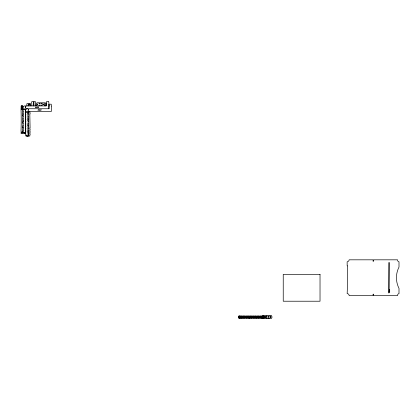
<?xml version="1.0" encoding="UTF-8"?>
<svg xmlns="http://www.w3.org/2000/svg" width="420" height="420" viewBox="0 0 420 420"><rect width="100%" height="100%" fill="white"/><g stroke="black" fill="none" stroke-linecap="round" stroke-linejoin="round"><path stroke-width="0.63" d="M242.965 317.788L242.965 318.071L243.532 317.788M265.267 317.168C264.768 315.52 263.818 318.271 265.225 317.279C264.569 318.281 264.033 315.903 265.246 316.964M249.732 318.071L250.304 317.788M256.499 318.071L257.077 317.788M389.629 290.43C389.408 290.02 388.873 291.149 389.666 291.023C388.894 290.504 389.844 289.826 389.471 290.598M22.99 113.342L22.706 113.626L22.99 117.296M28.103 113.075L27.82 113.358L28.103 113.642M25.546 113.62L25.263 117.285L25.83 117.569L25.83 116.408L25.546 116.408M22.99 115.033L22.706 115.316L22.99 115.6M25.546 115.311L25.263 115.595L25.546 115.878M28.103 118.151L27.82 118.435L28.103 122.105M25.546 119.9L25.83 119.9L25.83 118.734L25.263 118.981L25.546 122.651M22.99 120.11L22.706 123.779L23.273 124.037L23.273 122.876L22.99 122.876M28.103 119.847L27.82 120.13L28.103 120.414M25.546 120.388L25.263 120.671L25.546 120.955M22.99 121.8L22.706 122.084L22.99 122.372M28.103 124.388L28.387 124.388L28.387 123.223L27.82 123.517L28.103 127.181M22.99 126.367L23.273 126.367L23.273 125.202L22.706 125.47L22.99 129.139M28.103 124.924L27.82 125.207L28.103 125.491M25.546 125.47L25.263 125.753L25.546 129.423M22.99 126.877L22.706 127.16L22.99 127.444M25.546 127.16L25.263 127.444L25.546 127.727M28.103 130.001L27.82 130.284L28.103 133.954M28.103 131.696L27.82 131.98L28.103 132.263M248.047 316.365L248.047 316.082L248.614 316.365M248.614 317.788L248.042 318.071L248.047 317.788M28.754 104.087L29.038 103.635L30.461 103.635L30.744 104.087L30.461 105.903M28.754 104.501L28.471 104.969L29.038 104.995L28.471 103.567L27.053 103.567L26.77 104.034L27.053 105.903M48.983 106.024L49.266 105.394L48.699 105.378L48.699 104.323L48.983 104.323L48.699 101.362L47.218 101.362A0.793 0.793 0 0 0 46.426 102.155L46.709 102.553L46.426 103.183L46.709 105.698L46.426 105.903L24.832 105.903A1.843 1.843 0 0 0 22.99 107.746L22.706 110.239L22.99 110.528M48.983 106.433L48.699 106.433L48.699 108.748M22.99 108.46L22.706 108.46L22.706 107.326L22.99 107.326L22.706 105.62L21.284 105.62L21 107.326L21.284 107.326L21.284 108.46L21 108.46C21.268 116.356 21.284 123.669 21 131.292L21.284 131.292L21 133.324A1.885 1.885 0 0 0 22.99 133.324L22.706 131.292L22.99 131.292M22.99 108.911L23.273 108.911L22.706 111.935L22.99 113.568L23.273 113.568L23.273 114.728L22.99 114.728M22.99 111.237L23.273 111.237L23.273 112.403L22.99 112.403M25.546 111.752L25.83 111.752L25.83 112.917L25.546 112.917M28.103 112.749L28.387 112.749L28.387 111.589M28.103 113.915L28.387 113.915L27.82 116.744L28.103 118.571L28.387 118.571L28.387 119.732L28.103 119.732M25.546 115.243L25.83 115.243L25.83 114.077L25.546 114.077L25.263 112.208L25.546 110.586A1.843 1.843 0 0 1 27.389 108.748M22.99 115.894L23.273 115.894L22.706 118.703L22.99 120.551L23.273 120.551L23.273 121.711L22.99 121.711M28.103 116.24L28.387 116.24L28.387 117.406L28.103 117.406M22.99 118.22L23.273 118.22L23.273 119.385L22.99 119.385M28.103 120.897L28.387 120.897L28.103 123.228M25.546 121.06L25.83 121.06L25.83 122.225L25.546 122.225L25.263 124.058L25.546 125.717L25.83 125.717L25.83 126.882L25.546 126.882M25.546 123.391L25.83 123.391L25.83 124.551L25.546 124.551M28.103 125.554L28.387 125.554L27.82 128.594L28.103 130.205L28.387 130.205L28.387 131.371L28.103 131.371M22.99 127.528L23.273 127.528L22.706 130.547L22.99 132.185A1.423 1.423 0 0 0 24.407 133.607L25.546 133.607L25.83 133.072M28.103 127.88L28.387 127.88L28.387 129.045L28.103 129.045M25.546 128.042L25.83 128.042L25.83 129.208L25.546 129.208L25.263 130.83L25.546 132.699L25.83 132.699M22.99 129.859L23.273 129.859L23.273 131.019L22.99 131.019M25.546 130.373L25.83 130.373L25.546 135.025A1.423 1.423 0 0 0 26.964 136.447L28.103 136.447L28.387 135.912M25.546 131.534L25.83 131.534M25.546 131.576L25.83 131.576M28.103 132.536L28.387 132.536L28.387 133.697L28.103 133.697L28.103 134.862L28.387 134.862M28.103 134.416L28.387 134.416L28.387 136.022L29.81 136.022L29.81 134.862L30.093 134.862L30.093 133.697L29.81 133.697L29.81 132.536L30.093 132.536L30.093 131.371L29.81 131.371L29.81 130.205L30.093 130.205L30.093 129.045L29.81 129.045L29.81 127.88L30.093 127.88L29.81 113.915L30.093 113.915L30.093 112.749L29.81 112.749L29.81 111.589M262.311 318.071L238.781 318.071A1.885 1.885 0 0 1 238.781 316.082L262.311 316.082M262.652 316.082L264.127 316.082M262.311 316.365L238.781 316.365L238.781 316.082M264.206 316.365L263.639 316.082M262.311 317.788L238.781 317.788L238.781 318.071M264.206 317.788L263.639 318.071M265.954 317.788L267.015 318.029L265.96 318.029M268.065 317.788L269.125 318.029L268.07 318.029M262.642 318.071L264.127 318.071M25.546 110.801L25.263 110.518L25.546 108.748L48.983 108.748L49.266 108.539L48.983 104.995A0.793 0.793 0 0 1 49.775 104.202L51.256 104.202L51.256 106.108L51.539 106.108L51.256 111.589L28.103 111.589L27.82 115.049L28.103 115.332M244.661 316.365L244.661 316.082L245.228 316.365M389.545 291.27L389.214 291.743L389.477 291.275M270.464 316.365L270.464 317.788M269.12 317.788L269.12 318.071M267.01 317.788L267.01 318.071M265.062 316.365L265.062 317.788M264.642 316.365L264.642 317.788M263.403 316.365L263.403 317.788M263.12 316.365L263.12 317.788M262.154 316.365L262.154 316.082L261.587 316.365M262.154 317.788L261.576 318.071L261.587 317.788M261.151 316.082L261.151 316.365M261.151 317.788L261.151 318.071M260.463 316.365L260.463 316.082L259.896 316.365M260.463 317.788L259.885 318.071L259.896 317.788M259.985 316.082L259.985 316.365M259.985 317.788L259.985 318.071M258.82 316.082L258.82 316.365M258.82 317.788L258.82 318.071M258.767 316.365L258.767 316.082L258.2 316.365M258.767 317.788L258.195 318.071L258.2 317.788M257.659 316.082L257.659 316.365M257.659 317.788L257.659 318.071M257.077 316.365L257.077 316.082L256.494 316.365M256.494 317.788L256.494 318.071M255.381 316.365L255.381 316.082L254.814 316.365M255.381 317.788L255.381 318.071M255.328 316.082L255.328 316.365M255.328 317.788L254.809 318.071L254.814 317.788M254.168 316.082L254.168 316.365M254.168 317.788L254.168 318.071M253.691 316.365L253.691 316.082L253.124 316.365M253.691 317.788L253.118 318.071L253.124 317.788M253.003 316.082L253.003 316.365M253.003 317.788L253.003 318.071M252 316.365L252 316.082L251.428 316.365M252 317.788L251.422 318.071L251.428 317.788M251.837 316.082L251.837 316.365M251.837 317.788L251.837 318.071M250.677 316.082L250.677 316.365M250.677 317.788L250.677 318.071M250.304 316.365L250.304 316.082L249.737 316.365M249.737 317.788L249.737 318.071M249.512 316.082L249.512 316.365M249.512 317.788L249.512 318.071M248.346 316.082L248.346 316.365M248.346 317.788L248.346 318.071M247.186 316.082L247.186 316.365M247.186 317.788L247.186 318.071M246.918 316.365L246.918 316.082L246.351 316.365M246.918 317.788L246.351 318.071L246.351 317.788M246.02 316.082L246.02 316.365M246.02 317.788L246.02 318.071M245.228 317.788L244.655 318.071L244.661 317.788M244.855 316.082L244.855 316.365M244.855 317.788L244.855 318.071M243.695 316.082L243.695 316.365M243.695 317.788L243.695 318.071M243.532 316.365L243.532 316.082L242.965 316.365M242.529 316.082L242.529 316.365M242.529 317.788L242.529 318.071M241.841 316.365L241.841 316.082L241.274 316.365M241.841 317.788L241.841 318.071L241.274 317.788M241.364 316.082L241.364 316.365M241.364 317.788L241.364 318.071M240.812 316.082L240.812 316.365M240.812 317.788L240.812 318.071M240.203 316.082L240.193 316.365M240.203 317.788L240.193 318.071M239.946 316.082L239.957 316.365M239.946 317.788L239.957 318.071M239.699 316.082L239.704 316.365M239.704 317.788L239.699 318.071M239.316 316.082L239.316 316.365M239.316 317.788L239.316 318.071M239.211 316.082L239.211 318.071M238.964 316.365L238.964 317.788M35.338 105.903L35.621 105.278L35.338 101.504L33.915 101.504L33.915 102.133L33.348 102.133L33.348 101.504L31.925 101.504L31.642 102.133L31.925 105.903M33.915 105.903L33.915 105.278L33.348 105.278L33.348 105.903M33.632 102.133L33.632 102.758M33.632 103.388L33.632 104.018M33.632 104.648L33.632 105.278M29.038 105.903L29.038 105.452L28.471 105.436L28.471 105.903M28.754 104.969L28.754 105.452M25.546 117.569L25.546 118.734M22.99 124.037L22.99 125.202M37.107 105.903A1.727 1.727 0 0 1 37.107 102.779L44.867 102.779A1.565 1.565 0 0 1 46.426 104.344A1.565 1.565 0 0 1 44.867 105.903M42.871 104.255C43.528 105.95 44.142 102.947 42.871 104.255M389.209 291.9L389.76 291.947L389.219 291.879M389.424 289.894L389.718 290.042L389.424 289.894M29.306 104.244C29.93 105.956 30.607 102.963 29.306 104.244M389.308 290.845L389.634 290.892L389.314 290.829M21.667 106.139C22.082 107.441 22.68 105.221 21.667 106.139M21.567 107.168C22.108 108.854 22.874 105.982 21.567 107.168M21.719 132.767C22.066 133.854 22.564 132.001 21.719 132.767M238.985 317.006C239.337 318.087 239.831 316.239 238.985 317.006M347.508 265.902C347.051 275.247 347.697 283.379 347.151 293.632A1.953 1.953 0 0 1 349.141 295.622L373.076 295.622L373.076 294.2L373.643 294.2L373.643 295.622L397.577 295.622A1.701 1.701 0 0 1 399 293.632L399 288.377A23.473 23.473 0 0 1 399 267.067L399 261.812A1.701 1.701 0 0 1 397.577 259.822L373.643 259.822L373.643 261.245L373.076 261.245L373.076 259.822L349.141 259.822A2.263 2.263 0 0 1 347.151 261.812L347.151 265.545L347.508 265.902M37.018 104.207C37.495 105.966 38.42 103.042 37.018 104.207M270.249 316.943C270.727 318.701 271.651 315.777 270.249 316.943M23.819 132.19L24.066 132.678L23.819 132.19M24.612 132.689L24.859 133.177L24.612 132.689M26.376 135.035L26.623 135.524L26.376 135.035M27.169 135.529L27.416 136.017L27.169 135.529M25.83 106.475L25.589 107.614L25.83 106.475M28.387 109.316L28.145 110.455L28.387 109.316M33.915 102.758L33.348 102.758L33.348 103.388L33.915 103.388L33.915 102.758M40.063 103.394L39.013 103.635L40.063 103.394M42.173 103.394L41.123 103.635L42.173 103.394M33.915 104.018L33.348 104.018L33.348 104.648L33.915 104.648L33.915 104.018M40.068 105.052L39.013 105.294L40.068 105.052M42.179 105.052L41.123 105.294L42.179 105.052M36.11 107.042L35.48 107.284L36.11 107.042M37.364 107.042L36.74 107.284L37.364 107.042M38.624 107.042L37.994 107.284L38.624 107.042M24.182 108.985L23.725 109.268L24.182 108.985M25.09 108.985L24.638 109.268L25.09 108.985M38.666 109.883L38.036 110.124L38.666 109.883M39.921 109.883L39.296 110.124L39.921 109.883M41.181 109.883L40.551 110.124L41.181 109.883M26.738 111.825L26.287 112.109L26.738 111.825M27.646 111.825L27.195 112.109L27.646 111.825M389.056 262.521L388.915 292.919L389.056 262.521M320.024 274.37L283.238 274.37L283.238 301.219L320.024 301.219L320.024 274.37M389.592 291.155L389.214 291.275L389.592 291.155M271.026 315.514L263.272 315.514A1.565 1.565 0 0 0 261.707 317.079A1.565 1.565 0 0 0 263.272 318.638L271.026 318.638A1.727 1.727 0 0 0 271.026 315.514M267.01 316.123L265.954 316.082L265.954 316.365L267.01 316.365L267.01 316.082M269.12 316.082L268.065 316.365L269.12 316.365L269.12 316.082M239.458 316.365L239.458 316.082L239.453 316.365M239.458 318.071L239.458 317.788L239.453 318.071M21.656 109.289A0.567 0.567 0 0 0 22.559 108.901A0.567 0.567 0 0 0 21.772 108.313A0.567 0.567 0 0 0 21.656 109.289M44.363 104.958A0.798 0.798 0 0 0 45.649 104.47A0.798 0.798 0 0 0 44.583 103.598A0.798 0.798 0 0 0 44.363 104.958M262.768 317.693A0.798 0.798 0 0 0 264.054 317.205A0.798 0.798 0 0 0 262.988 316.334A0.798 0.798 0 0 0 262.768 317.693M262.93 317.531A0.567 0.567 0 0 0 263.834 317.147A0.567 0.567 0 0 0 263.046 316.554A0.567 0.567 0 0 0 262.93 317.531"/></g></svg>
